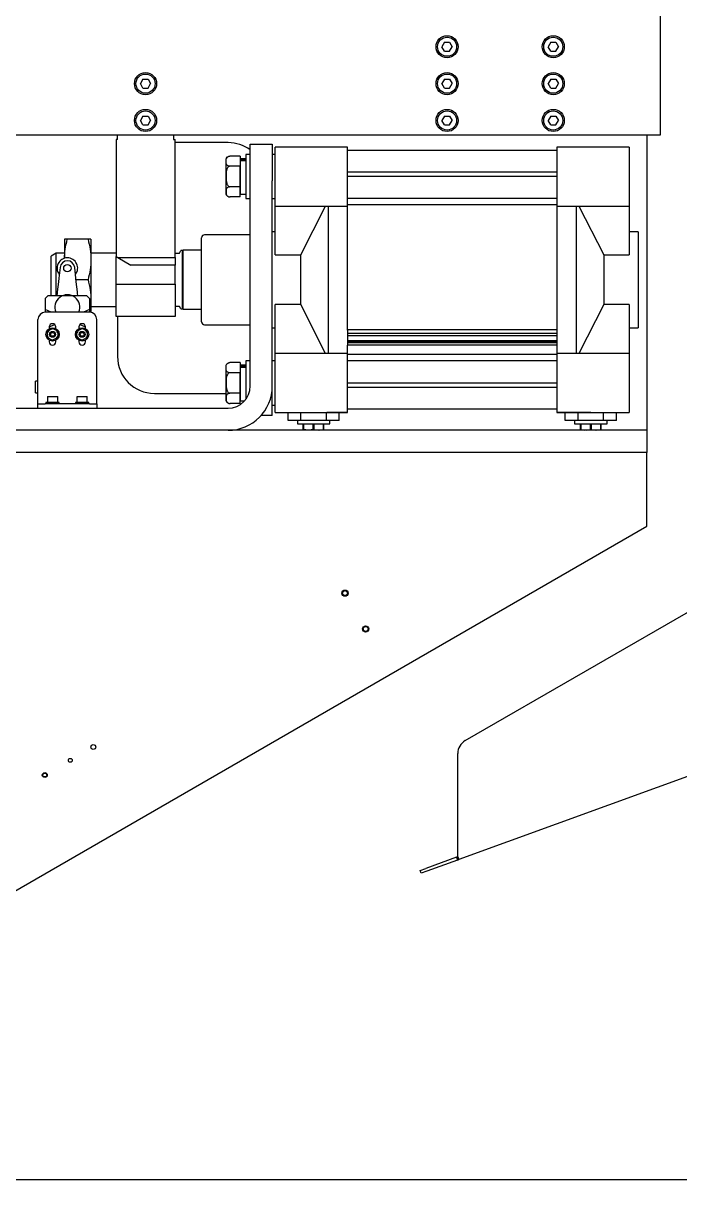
# Model space of a CAD drawing. Header units: inches. Extents: x 16559 to 58559, y 6500 to 36200.
# Drawn here: x 46643 to 47087, y 29461 to 30258 of the extents above; entities that cross this region are included whole.
import ezdxf

# ---------------------------------------------------------------- set-up
doc = ezdxf.new("R2010")
doc.units = ezdxf.units.IN
doc.header["$LTSCALE"] = 300
for name, color, linetype in [('CAPANNONE', 4, 'Continuous'), ('MACCHINA', 40, 'Continuous'), ('MORSE', 41, 'Continuous')]:
    doc.layers.add(name, color=color, linetype=linetype)

# ---------------------------------------------------------------- blocks, each defined once
blk = doc.blocks.new('A$C6c6f393e')
at = {"layer": 'MORSE'}
for p, q in [((562.3, -35.25), (562.3, -157)), ((416.07, -94), (414.33, -97)), ((416.07, -94), (419.53, -94)), ((419.53, -94), (421.26, -97)), ((488.07, -94), (486.33, -97)), ((488.07, -94), (491.53, -94)), ((491.53, -94), (493.26, -97)), ((416.07, -100), (414.33, -97)), ((416.07, -100), (419.53, -100)), ((419.53, -100), (421.26, -97)), ((488.07, -100), (486.33, -97)), ((488.07, -100), (491.53, -100)), ((491.53, -100), (493.26, -97)), ((211.57, -119), (209.83, -122)), ((211.57, -119), (215.03, -119)), ((215.03, -119), (216.76, -122)), ((416.07, -119), (414.33, -122)), ((416.07, -119), (419.53, -119)), ((419.53, -119), (421.26, -122)), ((488.07, -119), (486.33, -122)), ((488.07, -119), (491.53, -119)), ((491.53, -119), (493.26, -122)), ((211.57, -125), (209.83, -122)), ((211.57, -125), (215.03, -125)), ((215.03, -125), (216.76, -122)), ((416.07, -125), (414.33, -122)), ((416.07, -125), (419.53, -125)), ((419.53, -125), (421.26, -122)), ((488.07, -125), (486.33, -122)), ((488.07, -125), (491.53, -125)), ((491.53, -125), (493.26, -122)), ((211.57, -144), (209.83, -147)), ((211.57, -150), (209.83, -147)), ((211.57, -144), (215.03, -144)), ((211.57, -150), (215.03, -150)), ((215.03, -144), (216.76, -147)), ((215.03, -150), (216.76, -147)), ((416.07, -144), (414.33, -147)), ((416.07, -150), (414.33, -147)), ((416.07, -144), (419.53, -144)), ((416.07, -150), (419.53, -150)), ((419.53, -144), (421.26, -147)), ((419.53, -150), (421.26, -147)), ((488.07, -144), (486.33, -147)), ((488.07, -150), (486.33, -147)), ((488.07, -144), (491.53, -144)), ((488.07, -150), (491.53, -150)), ((491.53, -144), (493.26, -147)), ((491.53, -150), (493.26, -147)), ((562.3, -157), (17.3, -157)), ((194.3, -160), (194.3, -157)), ((232.3, -157), (232.3, -160)), ((553.3, -157), (553.3, -357)), ((194.3, -160), (193.3, -160)), ((193.3, -160), (193.3, -239.23)), ((232.3, -160), (233.3, -160)), ((233.3, -240), (233.3, -160)), ((269.3, -162), (233.3, -162)), ((284.3, -163), (299.3, -163)), ((284.3, -188), (284.3, -163)), ((299.3, -163), (299.3, -188)), ((350.3, -165), (301.3, -165)), ((301.3, -205), (301.3, -165)), ((350.3, -205), (350.3, -165)), ((492.3, -167.25), (350.3, -167.25)), ((541.3, -165), (492.3, -165)), ((492.3, -165), (492.3, -205)), ((541.3, -165), (541.3, -205)), ((267.8, -173.81), (267.8, -196.19)), ((277.4, -171.14), (270.46, -171.14)), ((277.4, -171.14), (277.4, -178.07)), ((277.8, -173.5), (277.4, -173.5)), ((281.3, -172.95), (277.8, -172.95)), ((277.8, -173.56), (277.8, -172.95)), ((281.3, -173.56), (277.8, -173.56)), ((277.8, -173.56), (277.8, -174.07)), ((277.8, -174.07), (277.8, -174.23)), ((277.8, -197.05), (277.8, -174.23)), ((277.8, -174.23), (281.3, -174.23)), ((284.3, -170), (281.3, -170)), ((281.3, -170), (281.3, -185)), ((301.3, -170), (299.3, -170)), ((277.4, -178.07), (270.46, -178.07)), ((277.4, -191.93), (277.4, -178.07)), ((492.3, -182.01), (350.3, -182.01)), ((281.3, -185), (281.3, -200)), ((284.3, -327), (284.3, -188)), ((299.3, -327), (299.3, -188)), ((492.3, -185), (350.3, -185)), ((277.4, -191.93), (270.46, -191.93)), ((277.4, -198.86), (270.46, -198.86)), ((277.4, -198.86), (277.4, -191.93)), ((277.4, -196.5), (277.8, -196.5)), ((277.8, -197.05), (281.3, -197.05)), ((281.3, -200), (284.3, -200)), ((299.3, -200), (301.3, -200)), ((301.3, -205), (350.3, -205)), ((301.3, -238.16), (301.3, -205)), ((318.55, -238.16), (335.43, -205)), ((337.3, -305), (337.3, -205)), ((492.3, -199.99), (350.3, -199.99)), ((492.3, -204.25), (350.3, -204.25)), ((350.3, -289.16), (350.3, -205)), ((492.3, -205), (541.3, -205)), ((492.3, -205), (492.3, -289.16)), ((505.3, -205), (505.3, -305)), ((507.17, -205), (524.04, -238.16)), ((541.3, -205), (541.3, -238.16)), ((301.3, -222.5), (299.3, -222.5)), ((547.3, -222.5), (541.3, -222.5)), ((547.3, -222.5), (547.3, -255)), ((158.3, -227.5), (158.3, -240.42)), ((174.31, -227.5), (160.28, -227.5)), ((176.3, -227.5), (176.3, -241.25)), ((251.3, -283.5), (251.3, -226.5)), ((284.3, -224.5), (253.3, -224.5)), ((152.8, -237), (149.3, -239.02)), ((158.3, -237), (152.8, -237)), ((152.8, -265.63), (152.8, -237)), ((193.3, -237), (176.3, -237)), ((233.3, -237), (236.3, -237)), ((236.3, -237), (237.31, -235.25)), ((238.3, -235.25), (237.31, -235.25)), ((238.73, -235), (238.3, -235.25)), ((238.3, -274.75), (238.3, -235.25)), ((251.3, -235), (238.73, -235)), ((238.73, -275), (238.73, -235)), ((301.3, -238.16), (318.55, -238.16)), ((318.55, -271.84), (318.55, -238.16)), ((524.04, -238.16), (524.04, -271.84)), ((524.04, -238.16), (541.3, -238.16)), ((149.3, -265.63), (149.3, -239.02)), ((155.33, -246.56), (154.51, -253.79)), ((166.09, -253.79), (165.27, -246.56)), ((176.3, -241.25), (176.3, -268.75)), ((193.3, -239.23), (194.64, -240)), ((193.3, -258), (193.3, -239.23)), ((194.64, -240), (233.3, -240)), ((194.64, -240), (203.3, -245)), ((233.3, -245), (203.3, -245)), ((233.3, -240), (233.3, -245)), ((233.3, -258), (233.3, -245)), ((154.51, -253.79), (154.22, -256.29)), ((166.37, -256.29), (166.09, -253.79)), ((154.22, -256.29), (153.43, -263.2)), ((174.31, -255), (166.23, -255)), ((167.16, -263.2), (166.37, -256.29)), ((193.3, -258), (233.3, -258)), ((193.3, -277.07), (193.3, -258)), ((233.3, -258), (233.3, -277.07)), ((547.3, -255), (547.3, -287.5)), ((147.3, -265.63), (145.3, -267.63)), ((145.3, -267.63), (145.3, -275.13)), ((147.3, -265.63), (173.3, -265.63)), ((153.32, -264.2), (153.16, -265.63)), ((153.43, -263.2), (153.32, -264.2)), ((167.28, -264.2), (167.16, -263.2)), ((167.44, -265.63), (167.28, -264.2)), ((175.3, -267.63), (173.3, -265.63)), ((175.3, -267.63), (175.3, -275.13)), ((176.3, -268.75), (176.3, -277.1)), ((149.28, -277), (145.3, -275.13)), ((145.3, -275.13), (145.3, -277)), ((175.3, -277), (145.3, -277)), ((175.3, -275.13), (171.31, -277)), ((175.3, -275.13), (175.3, -277)), ((176.3, -273), (193.3, -273)), ((193.3, -280), (193.3, -277.07)), ((236.3, -273), (233.3, -273)), ((233.3, -277.07), (233.3, -280)), ((237.31, -274.75), (236.3, -273)), ((237.31, -274.75), (238.3, -274.75)), ((238.3, -274.75), (238.73, -275)), ((238.73, -275), (251.3, -275)), ((318.55, -271.84), (301.3, -271.84)), ((301.3, -305), (301.3, -271.84)), ((335.43, -305), (318.55, -271.84)), ((524.04, -271.84), (507.17, -305)), ((541.3, -271.84), (524.04, -271.84)), ((541.3, -271.84), (541.3, -305)), ((140.3, -336), (140.3, -282)), ((148.05, -286.95), (151.81, -285.33)), ((168.79, -285.33), (172.55, -286.95)), ((180.3, -336), (180.3, -282)), ((233.3, -280), (193.3, -280)), ((194.3, -280), (194.3, -307)), ((253.3, -285.5), (284.3, -285.5)), ((146.8, -293), (146.8, -291)), ((147.68, -289.47), (149.41, -288.47)), ((147.68, -294.53), (149.41, -295.53)), ((148.05, -287), (148.05, -288.1)), ((152.91, -289.47), (151.18, -288.47)), ((152.91, -294.53), (151.18, -295.53)), ((152.55, -288.1), (152.55, -287)), ((153.8, -291), (153.8, -293)), ((166.8, -293), (166.8, -291)), ((167.68, -289.47), (169.41, -288.47)), ((167.68, -294.53), (169.41, -295.53)), ((168.05, -287), (168.05, -288.1)), ((172.91, -289.47), (171.18, -288.47)), ((172.91, -294.53), (171.18, -295.53)), ((172.55, -288.1), (172.55, -287)), ((173.8, -291), (173.8, -293)), ((299.3, -287.5), (301.3, -287.5)), ((492.3, -288.94), (350.3, -288.94)), ((350.3, -289.16), (350.3, -291.39)), ((492.3, -291.39), (350.3, -291.39)), ((350.3, -291.39), (350.3, -293)), ((492.3, -293), (350.3, -293)), ((350.3, -293), (350.3, -296.3)), ((492.3, -289.16), (492.3, -291.39)), ((492.3, -291.39), (492.3, -293)), ((492.3, -293), (492.3, -296.3)), ((541.3, -287.5), (547.3, -287.5)), ((148.05, -295.9), (148.05, -297)), ((152.55, -297), (152.55, -295.9)), ((168.05, -295.9), (168.05, -297)), ((172.55, -297), (172.55, -295.9)), ((492.3, -296.3), (350.3, -296.3)), ((350.3, -296.3), (350.3, -297.18)), ((492.3, -297.18), (350.3, -297.18)), ((350.3, -297.18), (350.3, -297.63)), ((492.3, -297.63), (350.3, -297.63)), ((350.3, -297.63), (350.3, -299.23)), ((350.3, -305), (350.3, -299.23)), ((492.3, -299.23), (350.3, -299.23)), ((492.3, -296.3), (492.3, -297.18)), ((492.3, -297.18), (492.3, -297.63)), ((492.3, -297.63), (492.3, -299.23)), ((492.3, -299.23), (492.3, -305)), ((284.3, -310), (281.3, -310)), ((281.3, -310), (281.3, -325)), ((301.3, -310), (299.3, -310)), ((350.3, -305), (301.3, -305)), ((301.3, -345), (301.3, -305)), ((350.3, -345), (350.3, -305)), ((492.3, -305.75), (350.3, -305.75)), ((492.3, -310.01), (350.3, -310.01)), ((541.3, -305), (492.3, -305)), ((492.3, -305), (492.3, -345)), ((541.3, -305), (541.3, -345)), ((267.8, -313.81), (267.8, -336.19)), ((277.4, -311.14), (270.46, -311.14)), ((277.4, -318.07), (270.46, -318.07)), ((277.4, -311.14), (277.4, -318.07)), ((277.8, -313.5), (277.4, -313.5)), ((277.4, -331.93), (277.4, -318.07)), ((281.3, -312.95), (277.8, -312.95)), ((277.8, -313.56), (277.8, -312.95)), ((281.3, -313.56), (277.8, -313.56)), ((277.8, -313.56), (277.8, -314.07)), ((277.8, -314.07), (277.8, -314.23)), ((277.8, -314.23), (281.3, -314.23)), ((277.8, -337.05), (277.8, -314.23)), ((140.3, -323.63), (138.8, -323.63)), ((138.8, -327.63), (138.8, -323.63)), ((281.3, -325), (281.3, -336)), ((492.3, -325), (350.3, -325)), ((138.8, -331.63), (138.8, -327.63)), ((138.8, -331.63), (140.3, -331.63)), ((146.8, -334.4), (146.8, -338.2)), ((147, -334.2), (153.6, -334.2)), ((153.8, -338.2), (153.8, -334.4)), ((166.8, -334.4), (166.8, -338.2)), ((167, -334.2), (173.6, -334.2)), ((173.8, -338.2), (173.8, -334.4)), ((219.3, -332), (267.8, -332)), ((277.4, -331.93), (270.46, -331.93)), ((277.4, -338.86), (277.4, -331.93)), ((299.3, -347), (299.3, -327)), ((492.3, -327.99), (350.3, -327.99)), ((-29.7, -342), (269.3, -342)), ((140.3, -339), (140.3, -336)), ((140.3, -342), (140.3, -339)), ((140.3, -339), (145.3, -339)), ((175.3, -339), (145.3, -339)), ((145.8, -338.2), (145.8, -339)), ((154.8, -338.2), (145.8, -338.2)), ((154.8, -339), (154.8, -338.2)), ((165.8, -338.2), (165.8, -339)), ((174.8, -338.2), (165.8, -338.2)), ((174.8, -339), (174.8, -338.2)), ((175.3, -339), (180.3, -339)), ((180.3, -339), (180.3, -336)), ((180.3, -339), (180.3, -342)), ((277.4, -338.86), (270.46, -338.86)), ((277.4, -336.5), (277.8, -336.5)), ((277.8, -337.05), (280.43, -337.05)), ((299.3, -340), (301.3, -340)), ((299.3, -347), (291.66, -347)), ((301.3, -345), (350.3, -345)), ((309.98, -350.5), (309.98, -345)), ((318.64, -350.5), (318.64, -345)), ((335.96, -350.5), (335.96, -345)), ((350.3, -345), (336.3, -345)), ((344.62, -350.5), (344.62, -345)), ((492.3, -342.75), (350.3, -342.75)), ((492.3, -345), (541.3, -345)), ((515.3, -345), (492.3, -345)), ((497.98, -350.5), (497.98, -345)), ((506.64, -350.5), (506.64, -345)), ((523.96, -350.5), (523.96, -345)), ((532.62, -350.5), (532.62, -345)), ((553.3, -357), (0.3, -357)), ((318.64, -350.5), (309.98, -350.5)), ((316.3, -350.5), (316.3, -352.7)), ((316.3, -352.7), (336.82, -352.7)), ((335.96, -350.5), (318.64, -350.5)), ((320.3, -356.56), (320.3, -352.7)), ((320.3, -356.56), (320.63, -356.56)), ((320.3, -357.08), (320.3, -356.56)), ((320.63, -356.56), (320.63, -352.7)), ((323.28, -357), (320.63, -356.56)), ((326.97, -356.56), (324.31, -357)), ((326.97, -356.56), (326.97, -352.7)), ((326.97, -356.56), (327.63, -356.56)), ((327.63, -356.56), (327.63, -352.7)), ((327.63, -356.56), (330.27, -357)), ((331.31, -357), (333.97, -356.56)), ((333.97, -356.56), (333.97, -352.7)), ((333.97, -356.56), (334.3, -356.56)), ((334.3, -356.56), (334.3, -352.7)), ((344.62, -350.5), (335.96, -350.5)), ((336.82, -352.7), (338.3, -352.7)), ((338.3, -352.7), (338.3, -350.5)), ((506.64, -350.5), (497.98, -350.5)), ((504.3, -350.5), (504.3, -352.7)), ((504.3, -352.7), (526.3, -352.7)), ((523.96, -350.5), (506.64, -350.5)), ((508.3, -356.56), (508.3, -352.7)), ((508.3, -357.08), (508.3, -356.56)), ((508.3, -356.56), (508.63, -356.56)), ((508.63, -356.56), (508.63, -352.7)), ((508.63, -356.56), (511.28, -357)), ((512.31, -357), (514.97, -356.56)), ((514.97, -356.56), (514.97, -352.7)), ((514.97, -356.56), (515.63, -356.56)), ((515.63, -356.56), (515.63, -352.7)), ((515.63, -356.56), (518.27, -357)), ((519.31, -357), (521.97, -356.56)), ((521.97, -356.56), (521.97, -352.7)), ((521.97, -356.56), (522.3, -356.56)), ((522.3, -356.56), (522.3, -352.7)), ((532.62, -350.5), (523.96, -350.5)), ((526.3, -352.7), (526.3, -350.5)), ((553.3, -357), (553.3, -372)), ((553.3, -372), (0.3, -372)), ((553.3, -422), (553.3, -372)), ((90.84, -689), (553.3, -422))]:
    blk.add_line(p, q, dxfattribs=at)
for centre, radius in [((417.8, -97), 7.5), ((417.8, -97), 6.5), ((489.8, -97), 7.5), ((489.8, -97), 6.5), ((213.3, -122), 7.5), ((213.3, -122), 6.5), ((417.8, -122), 7.5), ((417.8, -122), 6.5), ((489.8, -122), 7.5), ((489.8, -122), 6.5), ((213.3, -147), 7.5), ((213.3, -147), 6.5), ((417.8, -147), 7.5), ((417.8, -147), 6.5), ((489.8, -147), 7.5), ((489.8, -147), 6.5), ((160.3, -247.13), 2.5), ((150.3, -292), 4.5), ((150.3, -292), 2), ((150.3, -292), 1.3), ((170.3, -292), 4.5), ((170.3, -292), 2), ((170.3, -292), 1.3), ((348.59, -467.44), 2.1), ((348.59, -467.44), 1.7), ((362.59, -491.69), 2.1), ((362.59, -491.69), 1.7), ((177.89, -571.77), 1.65), ((162.3, -580.77), 1.3), ((144.98, -590.77), 1.65), ((144.98, -590.77), 1.3)]:
    blk.add_circle(centre, radius, dxfattribs=at)
for centre, radius, start, end in [((269.3, -187), 25, 53.1301, 90), ((270.46, -173.81), 2.67, 129.19094, 180), ((270.46, -196.19), 2.67, 180, 232.58762), ((270.46, -196.19), 2.67, 249.60495, 273.48963), ((253.3, -226.5), 2, 90, 180), ((160.3, -247.13), 7, 90, 217.91506), ((160.3, -247.13), 5, 6.50025, 173.49975), ((160.3, -247.13), 7, 322.08494, 90), ((160.3, -273.63), 8.5, 336.60556, 203.39444), ((145.3, -282), 5, 90, 180), ((175.3, -282), 5, 0, 90), ((150.3, -287), 2.25, 0, 180), ((170.3, -287), 2.25, 0, 180), ((253.3, -283.5), 2, 180, 270), ((150.3, -292), 3.64, 135.94512, 164.05488), ((150.3, -292), 4.04, 149.96555, 150.03445), ((150.3, -292), 3.64, 195.94512, 224.05488), ((150.3, -292), 4.04, 209.96555, 210.03445), ((150.3, -292), 3.64, 75.94512, 104.05488), ((150.3, -292), 4.04, 89.96555, 90.03445), ((150.3, -292), 3.64, 15.94512, 44.05488), ((150.3, -292), 3.64, 315.94512, 344.05488), ((150.3, -292), 4.04, 29.96555, 30.03445), ((150.3, -292), 4.04, 329.96555, 330.03445), ((170.3, -292), 3.64, 135.94512, 164.05488), ((170.3, -292), 4.04, 149.96555, 150.03445), ((170.3, -292), 3.64, 195.94512, 224.05488), ((170.3, -292), 4.04, 209.96555, 210.03445), ((170.3, -292), 3.64, 75.94512, 104.05488), ((170.3, -292), 4.04, 89.96555, 90.03445), ((170.3, -292), 3.64, 15.94512, 44.05488), ((170.3, -292), 3.64, 315.94512, 344.05488), ((170.3, -292), 4.04, 29.96555, 30.03445), ((170.3, -292), 4.04, 329.96555, 330.03445), ((150.3, -297), 2.25, 180, 0), ((150.3, -292), 3.64, 255.94512, 284.05488), ((150.3, -292), 4.04, 269.96555, 270.03445), ((170.3, -297), 2.25, 180, 0), ((170.3, -292), 3.64, 255.94512, 284.05488), ((170.3, -292), 4.04, 269.96555, 270.03445), ((219.3, -307), 25, 180, 270), ((270.46, -313.81), 2.67, 129.19094, 180), ((147, -334.4), 0.2, 90, 180), ((153.6, -334.4), 0.2, 0, 90), ((167, -334.4), 0.2, 90, 180), ((173.6, -334.4), 0.2, 0, 90), ((269.3, -327), 15, 270, 0), ((269.3, -327), 30, 270, 0), ((270.46, -336.19), 2.67, 180, 232.58762), ((270.46, -336.19), 2.67, 249.60495, 273.48963)]:
    blk.add_arc(centre, radius, start, end, dxfattribs=at)
for points, knots in [([(270.46, -178.07), (270.31, -178.06), (269.99, -178.05), (269.49, -177.9), (268.91, -177.59), (268.36, -176.99), (268.04, -176.17), (267.92, -175.11), (267.91, -174.04), (268.07, -172.93), (268.41, -172.14), (268.99, -171.59), (269.47, -171.32), (269.99, -171.17), (270.31, -171.15), (270.46, -171.14)], [0, 0, 0, 0, 0.029608, 0.059098, 0.106787, 0.187635, 0.303412, 0.41982, 0.588522, 0.705454, 0.839127, 0.888929, 0.939071, 0.971781, 1, 1, 1, 1]), ([(270.46, -178.07), (270.43, -178.07), (270.24, -178.08), (269.87, -178.18), (269.33, -178.54), (268.7, -179.37), (268.2, -180.85), (267.94, -182.82), (267.91, -185.02), (267.94, -187.24), (268.21, -189.19), (268.7, -190.6), (269.25, -191.37), (269.76, -191.77), (270.18, -191.92), (270.4, -191.93), (270.46, -191.93)], [0, 0, 0, 0, 0.006565, 0.035089, 0.071978, 0.126957, 0.226694, 0.363043, 0.499927, 0.640942, 0.781309, 0.86712, 0.919636, 0.957757, 0.988087, 1, 1, 1, 1]), ([(270.46, -191.93), (270.31, -191.94), (269.99, -191.95), (269.49, -192.1), (268.91, -192.41), (268.37, -193.01), (268.05, -193.83), (267.91, -194.89), (267.91, -195.96), (268.07, -197.07), (268.41, -197.86), (268.99, -198.41), (269.47, -198.68), (269.99, -198.83), (270.31, -198.85), (270.46, -198.86)], [0, 0, 0, 0, 0.02961, 0.059101, 0.106793, 0.187646, 0.302231, 0.419787, 0.588498, 0.705437, 0.839118, 0.888923, 0.939068, 0.97178, 1, 1, 1, 1]), ([(160.28, -227.5), (159.72, -227.5), (158.6, -227.5), (158.4, -227.5), (158.3, -227.5)], [0, 0, 0, 0, 0.502221, 1, 1, 1, 1]), ([(158.35, -240.52), (158.45, -238.46), (158.64, -234.07), (159.71, -229.77), (160.28, -227.5)], [0, 0, 0, 0, 0.4702934, 1, 1, 1, 1]), ([(174.31, -227.5), (174.88, -229.77), (176, -234.31), (176.2, -238.94), (176.3, -241.25)], [0, 0, 0, 0, 0.501695, 1, 1, 1, 1]), ([(176.3, -227.5), (176.2, -227.5), (176, -227.5), (174.88, -227.5), (174.31, -227.5)], [0, 0, 0, 0, 0.497779, 1, 1, 1, 1]), ([(176.3, -241.25), (176.2, -243.56), (176, -248.19), (174.88, -252.73), (174.31, -255)], [0, 0, 0, 0, 0.498221, 1, 1, 1, 1]), ([(174.31, -255), (174.88, -257.27), (176, -261.81), (176.2, -266.44), (176.3, -268.75)], [0, 0, 0, 0, 0.501695, 1, 1, 1, 1]), ([(176.3, -268.75), (176.25, -271.06), (176.19, -273.87), (175.57, -276.61), (175.46, -277.09)], [0, 0, 0, 0, 0.82503, 1, 1, 1, 1]), ([(146.8, -289.98), (146.8, -289.98), (146.81, -289.97), (146.89, -289.93), (147.05, -289.83), (147.33, -289.67), (147.56, -289.54), (147.68, -289.47)], [0, 0, 0, 0, 0.10648, 0.212641, 0.383866, 0.673458, 1, 1, 1, 1]), ([(146.8, -291), (146.8, -290.93), (146.8, -290.7), (146.8, -290.4), (146.8, -290.14), (146.8, -290.02), (146.8, -289.98), (146.8, -289.98), (146.8, -289.98)], [0, 0, 0, 0, 0.161399, 0.539647, 0.700479, 0.862775, 0.9695, 1, 1, 1, 1]), ([(146.8, -294.02), (146.8, -294.02), (146.8, -294.01), (146.8, -293.96), (146.8, -293.83), (146.8, -293.52), (146.8, -293.22), (146.8, -293.01), (146.8, -293)], [0, 0, 0, 0, 0.056021, 0.158132, 0.303136, 0.529575, 0.966373, 1, 1, 1, 1]), ([(146.8, -294.02), (146.8, -294.02), (146.81, -294.03), (146.89, -294.07), (147.05, -294.17), (147.33, -294.33), (147.56, -294.46), (147.68, -294.53)], [0, 0, 0, 0, 0.10648, 0.212641, 0.383866, 0.673458, 1, 1, 1, 1]), ([(149.41, -288.47), (149.58, -288.37), (149.81, -288.24), (150.08, -288.08), (150.21, -288.01), (150.28, -287.97), (150.29, -287.96), (150.3, -287.96)], [0, 0, 0, 0, 0.441482, 0.616099, 0.791936, 0.906287, 1, 1, 1, 1]), ([(151.18, -288.47), (151.01, -288.37), (150.78, -288.24), (150.51, -288.08), (150.38, -288.01), (150.31, -287.97), (150.3, -287.96), (150.3, -287.96)], [0, 0, 0, 0, 0.441482, 0.616099, 0.791936, 0.906287, 1, 1, 1, 1]), ([(153.8, -289.98), (153.79, -289.98), (153.78, -289.97), (153.71, -289.93), (153.55, -289.83), (153.27, -289.67), (153.04, -289.54), (152.91, -289.47)], [0, 0, 0, 0, 0.10648, 0.212641, 0.383866, 0.673458, 1, 1, 1, 1]), ([(153.8, -294.02), (153.79, -294.02), (153.78, -294.03), (153.71, -294.07), (153.55, -294.17), (153.27, -294.33), (153.04, -294.46), (152.91, -294.53)], [0, 0, 0, 0, 0.10648, 0.212641, 0.383866, 0.673458, 1, 1, 1, 1]), ([(153.8, -289.98), (153.8, -289.98), (153.8, -289.99), (153.8, -290.04), (153.8, -290.17), (153.8, -290.48), (153.8, -290.78), (153.8, -290.99), (153.8, -291)], [0, 0, 0, 0, 0.056021, 0.158132, 0.303136, 0.529575, 0.966373, 1, 1, 1, 1]), ([(153.8, -293), (153.8, -293.07), (153.8, -293.3), (153.8, -293.6), (153.8, -293.86), (153.8, -293.98), (153.8, -294.02), (153.8, -294.02), (153.8, -294.02)], [0, 0, 0, 0, 0.161399, 0.539647, 0.700479, 0.862775, 0.9695, 1, 1, 1, 1]), ([(166.8, -289.98), (166.8, -289.98), (166.81, -289.97), (166.89, -289.93), (167.05, -289.83), (167.33, -289.67), (167.56, -289.54), (167.68, -289.47)], [0, 0, 0, 0, 0.10648, 0.212641, 0.383866, 0.673458, 1, 1, 1, 1]), ([(166.8, -291), (166.8, -290.93), (166.8, -290.7), (166.8, -290.4), (166.8, -290.14), (166.8, -290.02), (166.8, -289.98), (166.8, -289.98), (166.8, -289.98)], [0, 0, 0, 0, 0.161399, 0.539647, 0.700479, 0.862775, 0.9695, 1, 1, 1, 1]), ([(166.8, -294.02), (166.8, -294.02), (166.8, -294.01), (166.8, -293.96), (166.8, -293.83), (166.8, -293.52), (166.8, -293.22), (166.8, -293.01), (166.8, -293)], [0, 0, 0, 0, 0.056021, 0.158132, 0.303136, 0.529575, 0.966373, 1, 1, 1, 1]), ([(166.8, -294.02), (166.8, -294.02), (166.81, -294.03), (166.89, -294.07), (167.05, -294.17), (167.33, -294.33), (167.56, -294.46), (167.68, -294.53)], [0, 0, 0, 0, 0.10648, 0.212641, 0.383866, 0.673458, 1, 1, 1, 1]), ([(169.41, -288.47), (169.58, -288.37), (169.81, -288.24), (170.08, -288.08), (170.21, -288.01), (170.28, -287.97), (170.29, -287.96), (170.3, -287.96)], [0, 0, 0, 0, 0.441482, 0.616099, 0.791936, 0.906287, 1, 1, 1, 1]), ([(171.18, -288.47), (171.01, -288.37), (170.78, -288.24), (170.51, -288.08), (170.38, -288.01), (170.31, -287.97), (170.3, -287.96), (170.3, -287.96)], [0, 0, 0, 0, 0.441482, 0.616099, 0.791936, 0.906287, 1, 1, 1, 1]), ([(173.8, -289.98), (173.79, -289.98), (173.78, -289.97), (173.71, -289.93), (173.55, -289.83), (173.27, -289.67), (173.04, -289.54), (172.91, -289.47)], [0, 0, 0, 0, 0.10648, 0.212641, 0.383866, 0.673458, 1, 1, 1, 1]), ([(173.8, -294.02), (173.79, -294.02), (173.78, -294.03), (173.71, -294.07), (173.55, -294.17), (173.27, -294.33), (173.04, -294.46), (172.91, -294.53)], [0, 0, 0, 0, 0.10648, 0.212641, 0.383866, 0.673458, 1, 1, 1, 1]), ([(173.8, -289.98), (173.8, -289.98), (173.8, -289.99), (173.8, -290.04), (173.8, -290.17), (173.8, -290.48), (173.8, -290.78), (173.8, -290.99), (173.8, -291)], [0, 0, 0, 0, 0.056021, 0.158132, 0.303136, 0.529575, 0.966373, 1, 1, 1, 1]), ([(173.8, -293), (173.8, -293.07), (173.8, -293.3), (173.8, -293.6), (173.8, -293.86), (173.8, -293.98), (173.8, -294.02), (173.8, -294.02), (173.8, -294.02)], [0, 0, 0, 0, 0.161399, 0.539647, 0.700479, 0.862775, 0.9695, 1, 1, 1, 1]), ([(149.41, -295.53), (149.58, -295.63), (149.81, -295.76), (150.08, -295.92), (150.21, -295.99), (150.28, -296.03), (150.29, -296.04), (150.3, -296.04)], [0, 0, 0, 0, 0.4414815, 0.616099, 0.7919361, 0.906287, 1, 1, 1, 1]), ([(151.18, -295.53), (151.01, -295.63), (150.78, -295.76), (150.51, -295.92), (150.38, -295.99), (150.31, -296.03), (150.3, -296.04), (150.3, -296.04)], [0, 0, 0, 0, 0.441482, 0.616099, 0.791936, 0.906287, 1, 1, 1, 1]), ([(169.41, -295.53), (169.58, -295.63), (169.81, -295.76), (170.08, -295.92), (170.21, -295.99), (170.28, -296.03), (170.29, -296.04), (170.3, -296.04)], [0, 0, 0, 0, 0.4414815, 0.616099, 0.7919361, 0.906287, 1, 1, 1, 1]), ([(171.18, -295.53), (171.01, -295.63), (170.78, -295.76), (170.51, -295.92), (170.38, -295.99), (170.31, -296.03), (170.3, -296.04), (170.3, -296.04)], [0, 0, 0, 0, 0.441482, 0.616099, 0.791936, 0.906287, 1, 1, 1, 1]), ([(270.46, -318.07), (270.31, -318.06), (269.99, -318.05), (269.49, -317.9), (268.91, -317.59), (268.36, -316.99), (268.04, -316.17), (267.92, -315.11), (267.91, -314.04), (268.07, -312.93), (268.41, -312.14), (268.99, -311.59), (269.47, -311.32), (269.99, -311.17), (270.31, -311.15), (270.46, -311.14)], [0, 0, 0, 0, 0.029608, 0.059098, 0.106787, 0.187635, 0.303412, 0.41982, 0.588522, 0.705454, 0.839127, 0.888929, 0.939071, 0.971781, 1, 1, 1, 1]), ([(270.46, -318.07), (270.43, -318.07), (270.24, -318.08), (269.87, -318.18), (269.33, -318.54), (268.7, -319.37), (268.2, -320.85), (267.94, -322.82), (267.91, -325.02), (267.94, -327.24), (268.21, -329.19), (268.7, -330.6), (269.25, -331.37), (269.76, -331.77), (270.18, -331.92), (270.4, -331.93), (270.46, -331.93)], [0, 0, 0, 0, 0.006565, 0.035089, 0.071978, 0.126957, 0.226694, 0.363043, 0.499927, 0.640942, 0.781309, 0.86712, 0.919636, 0.957757, 0.988087, 1, 1, 1, 1]), ([(270.46, -331.93), (270.31, -331.94), (269.99, -331.95), (269.49, -332.1), (268.91, -332.41), (268.37, -333.01), (268.05, -333.83), (267.91, -334.89), (267.91, -335.96), (268.07, -337.07), (268.41, -337.86), (268.99, -338.41), (269.47, -338.68), (269.99, -338.83), (270.31, -338.85), (270.46, -338.86)], [0, 0, 0, 0, 0.02961, 0.059101, 0.106793, 0.187646, 0.302231, 0.419787, 0.588498, 0.705437, 0.839118, 0.888923, 0.939068, 0.97178, 1, 1, 1, 1]), ([(334.3, -356.56), (334.3, -356.91), (334.3, -357.26), (334.3, -357.08), (334.3, -357.08)], [0, 0, 0, 0, 0.996882, 1, 1, 1, 1]), ([(522.3, -356.56), (522.3, -356.91), (522.3, -357.26), (522.3, -357.08), (522.3, -357.08)], [0, 0, 0, 0, 0.996882, 1, 1, 1, 1])]:
    blk.add_open_spline(points, degree=3, knots=knots, dxfattribs=at)
blk = doc.blocks.new('A$Ccd749461')
at = {"layer": 'MACCHINA'}
for p, q in [((430.03, -567.44), (642.3, -444.89)), ((977.87, -447.11), (425.72, -648.08)), ((425.03, -645.99), (425.03, -576.1)), ((424.09, -646.54), (403.42, -654.06)), ((424.78, -648.42), (404.1, -655.94)), ((425.03, -646.2), (424.09, -646.54)), ((424.09, -646.54), (424.78, -648.42)), ((424.78, -648.42), (425.72, -648.08)), ((425.03, -646.2), (425.72, -648.08)), ((399.66, -655.43), (403.42, -654.06)), ((400.34, -657.31), (399.66, -655.43)), ((404.1, -655.94), (400.34, -657.31))]:
    blk.add_line(p, q, dxfattribs=at)
blk.add_arc((435.03, -576.1), 10, 120, 180, dxfattribs=at)
blk.add_open_spline([(425.72, -648.08), (425.71, -648.04), (425.7, -647.98), (425.54, -647.49), (425.31, -646.8), (425.13, -646.26), (425.03, -645.99)], degree=3, knots=[0, 0, 0, 0, 0.25, 0.5, 0.75, 1, 1, 1, 1], dxfattribs=at)
blk.add_open_spline([(425.03, -646.2), (425.04, -646.19), (425.05, -646.18), (425.05, -646.13), (425.04, -646.07), (425.04, -646.01), (425.03, -645.99)], degree=3, dxfattribs=at)

msp = doc.modelspace()

# ---------------------------------------------------------------- hatches: boundary and pattern name
at = {"layer": 'CAPANNONE'}
h = msp.add_hatch(dxfattribs=at)
h.set_pattern_fill('AR-CONC', color=8, scale=2.5)
h.set_pattern_definition([(50, (-8000, 0), (455.4617, -39.8477), [47.625, -523.875]), (355, (-8000, 0), (-88.1086, 477.642), [38.1, -419.1015]), (100.45144, (-7962.04, -3.3), (367.353, 437.7944), [40.475, -445.2256]), (46.1842, (-8000, 127), (677.6976, -105.106), [71.4375, -785.8125]), (96.6356, (-7943.5, 118.24), (593.51, 618.565), [60.7126, -667.839]), (351.1842, (-8000, 127), (593.51, 618.565), [57.15, -628.649]), (21, (-7936.5, 95.25), (379.036, -255.663), [47.625, -523.875]), (326, (-7936.5, 95.25), (154.505, 460.47), [38.1, -419.1]), (71.45144, (-7904.9, 73.94), (533.541, 204.807), [40.475, -445.225]), (37.5, (-8000, 0), (7.7215, 211.3876), [0, -414.02, 0, -425.45, 0, -420.6875]), (7.5, (-8000, 0), (167.04916, 250.4514), [0, -242.57, 0, -404.495, 0, -160.3375]), (327.5, (-8141.6, 0), (338.9765, -14.32186), [0, -158.75, 0, -495.3, 0, -657.225]), (317.5, (-8205.1, 0), (370.323, 63.5662), [0, -206.375, 0, -328.93, 0, -466.725])])
h.paths.add_polyline_path([(49641.528, 29474.28), (43909.165, 29474.28), (43909.165, 28974.28), (49641.528, 28974.28)])

# ---------------------------------------------------------------- linework, layer by layer
msp.add_line((43909.165, 29474.28), (49641.528, 29474.28), dxfattribs=at)

# ---------------------------------------------------------------- block references
at = {"layer": 'MACCHINA'}
msp.add_blockref('A$Ccd749461', (46511.967, 30339.28), dxfattribs=at)
at = {"layer": 'MORSE'}
msp.add_blockref('A$C6c6f393e', (46511.967, 30339.28), dxfattribs=at)

doc.saveas('drawing.dxf')
